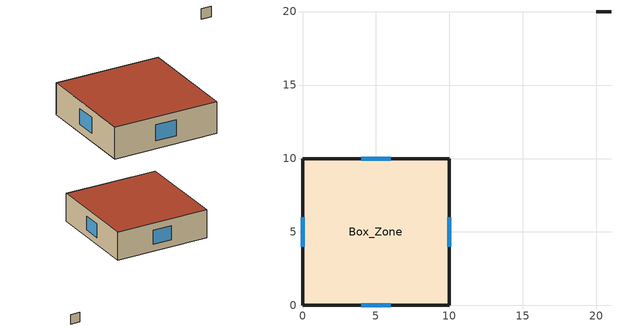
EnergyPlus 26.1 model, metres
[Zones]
Box_Zone
 floor outside (GROUND_FLOOR): 0,0 0,10 10,10 10,0 z0
 wall outside (EXT_WALL): 0,0 10,0 10,10 0,10 0,0 z0:3
 wall outside (TB_CONSTRUCTION): 20,20 21,20 z0:1
 window (GLAZING): 4,0 6,0 / 6,10 4,10 / 10,4 10,6 / 0,6 0,4 z0.75:2.25
 roof outside (ROOF): 0,0 10,0 10,10 0,10 z3
[BUILDING]
Bridgewater-Box: North Axis=0; Terrain=Suburbs; Loads Convergence Tolerance Value=0.04; Temperature Convergence Tolerance Value=0.4; Solar Distribution=FullExterior; Maximum Number of Warmup Days=25; Minimum Number of Warmup Days=6
[MATERIAL] Thermal Absorptance=0.9; Solar Absorptance=0.7; Visible Absorptance=0.7
Name | Roughness | Thickness | Conductivity | Density | Specific Heat
PIR_wall | MediumSmooth | 0.117 | 0.022 | 30 | 1400
Concrete_wall | MediumRough | 0.1 | 1.13 | 2000 | 1000
PIR_roof | MediumSmooth | 0.141 | 0.022 | 30 | 1400
Concrete_roof; Concrete_floor | MediumRough | 0.15 | 1.13 | 2000 | 1000
PIR_floor | MediumSmooth | 0.102 | 0.022 | 30 | 1400
[MATERIAL:NOMASS]
TB_MAT: Roughness=Smooth; Thermal Resistance=0.33; Thermal Absorptance=0.9; Solar Absorptance=0.7; Visible Absorptance=0.7
[WINDOWMATERIAL:SIMPLEGLAZINGSYSTEM]
GLAZING_MAT: UFactor=1.2; Solar Heat Gain Coefficient=0.55; Visible Transmittance=0.7
[CONSTRUCTION]
EXT_WALL: PIR_wall, Concrete_wall
ROOF: PIR_roof, Concrete_roof
GROUND_FLOOR: PIR_floor, Concrete_floor
GLAZING: GLAZING_MAT
TB_CONSTRUCTION: TB_MAT
[ZONE]
Box_Zone: Type=1; Multiplier=1; Ceiling Height=3; Volume=300; Floor Area=100; Part of Total Floor Area=Yes
[PEOPLE]
Box_People: Zone or ZoneList or Space or SpaceList=Box_Zone; Number of People Schedule=OCC_PRESENCE; Number of People Calculation Method=People; Number of People=4; Fraction Radiant=0.3; Sensible Heat Fraction=0.5769; Activity Level Schedule=ACTIVITY_LEVEL; Carbon Dioxide Generation Rate=3.82e-08; Enable ASHRAE 55 Comfort Warnings=No; Mean Radiant Temperature Calculation Type=EnclosureAveraged; Clothing Insulation Calculation Method=ClothingInsulationSchedule; Cold Stress Temperature Threshold=15.56; Heat Stress Temperature Threshold=30
[LIGHTS]
Box_Lights: Zone or ZoneList or Space or SpaceList=Box_Zone; Schedule=LIGHTS_SCHED; Design Level Calculation Method=LightingLevel; Lighting Level=500; Return Air Fraction=0; Fraction Radiant=0.7; Fraction Visible=0.2; Fraction Replaceable=1; EndUse Subcategory=General; Return Air Fraction Calculated from Plenum Temperature=No; Return Air Fraction Function of Plenum Temperature Coefficient 1=0; Return Air Fraction Function of Plenum Temperature Coefficient 2=0
[ELECTRICEQUIPMENT] Zone or ZoneList or Space or SpaceList=Box_Zone; Design Level Calculation Method=EquipmentLevel; Fraction Latent=0; Fraction Radiant=0; Fraction Lost=0; EndUse Subcategory=General
Name | Schedule | Design Level
Box_Equip_Base | ALWAYS_ON | 300
Box_Equip_Active | EQUIP_ACTIVE_SCHED | 200
[ZONEINFILTRATION:DESIGNFLOWRATE]
Box_Infiltration: Zone or ZoneList or Space or SpaceList=Box_Zone; Schedule=ALWAYS_ON; Design Flow Rate Calculation Method=AirChanges/Hour; Air Changes per Hour=0.5; Constant Term Coefficient=1; Temperature Term Coefficient=0; Velocity Term Coefficient=0; Velocity Squared Term Coefficient=0; Density Basis=Outdoor
[DESIGNSPECIFICATION:OUTDOORAIR]
Box_MVHR_OA: Outdoor Air Method=Flow/Zone; Outdoor Air Flow per Person=0; Outdoor Air Flow per Zone Floor Area=0; Outdoor Air Flow per Zone=0.05; Outdoor Air Flow Air Changes per Hour=0
[ZONECONTROL:THERMOSTAT]
Box_Thermostat: Zone or ZoneList=Box_Zone; Control Type Schedule=DUAL_CONTROL_TYPE; Control 1=Box_DualSetpoint; Temperature Difference Between Cutout And Setpoint=0
[THERMOSTATSETPOINT:DUALSETPOINT]
Box_DualSetpoint: Heating Setpoint Temperature Schedule=HEATING_SETPOINT; Cooling Setpoint Temperature Schedule=COOLING_SETPOINT
[ZONEHVAC:IDEALLOADSAIRSYSTEM]
Box_IdealLoads: Maximum Heating Supply Air Temperature=50; Minimum Cooling Supply Air Temperature=13; Maximum Heating Supply Air Humidity Ratio=0.0156; Minimum Cooling Supply Air Humidity Ratio=0.0077; Heating Limit=NoLimit; Cooling Limit=NoLimit; Dehumidification Control Type=None; Cooling Sensible Heat Ratio=0.7; Humidification Control Type=None; Design Specification Outdoor Air Object=Box_MVHR_OA; Demand Controlled Ventilation Type=None; Outdoor Air Economizer Type=NoEconomizer; Heat Recovery Type=Sensible; Sensible Heat Recovery Effectiveness=0.75; Latent Heat Recovery Effectiveness=0; Heating Fuel Type=DistrictHeatingWater; Cooling Fuel Type=DistrictCooling
[Zone equipment]
Box_Zone: Box_IdealLoads
[Schedule:Compact]
ALWAYS_ON: Through: 12/31, For: AllDays, Until: 24:00, 1
OCC_PRESENCE: Through: 12/31, For: AllDays, Until: 07:00, 0, Until: 21:00, 0.7, Until: 24:00, 0
ACTIVITY_LEVEL: Through: 12/31, For: AllDays, Until: 24:00, 130
LIGHTS_SCHED; EQUIP_ACTIVE_SCHED: Through: 12/31, For: AllDays, Until: 07:00, 0, Until: 21:00, 1, Until: 24:00, 0
HEATING_SETPOINT: Through: 12/31, For: AllDays, Until: 24:00, 21
COOLING_SETPOINT: Through: 12/31, For: AllDays, Until: 24:00, 24
DUAL_CONTROL_TYPE: Through: 12/31, For: AllDays, Until: 24:00, 4
